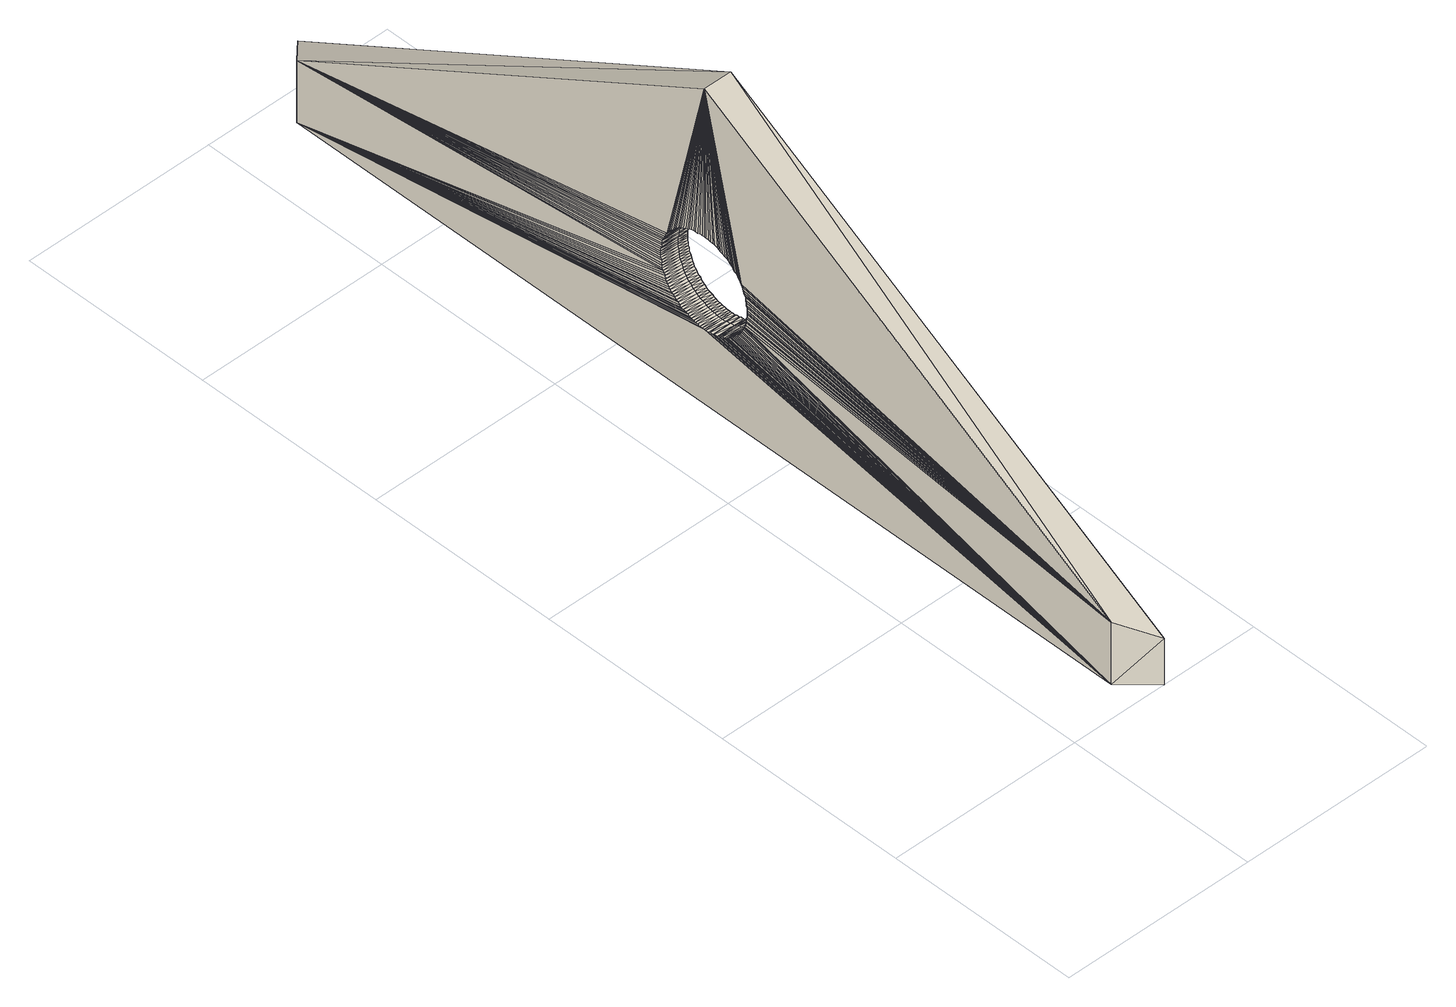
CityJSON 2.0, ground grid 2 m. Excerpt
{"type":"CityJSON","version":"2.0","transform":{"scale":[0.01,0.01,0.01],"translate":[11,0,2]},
"CityObjects":{
"building1":{"type":"Building","attributes":{"info":{"id":67828,"type":"IfcWallStandardCase","GlobalId":"3VCarUKgH1buLo22Ozxe6J","OwnerHistory":"#12","Name":"Wand-Ext-OG-3","ObjectPlacement":"#67727","Representation":"#67823","Tag":"5D0903EC-02FE-4DE0-98-05-1D4D15974A41"},"psets":{"Pset_WallCommon":{"ThermalTransmittance":{"id":68417,"class":"IfcPropertySingleValue","value":0.4,"value_type":"IfcThermalTransmittanceMeasure"},"id":68418},"AC_Pset_Name":{"Name":{"id":68425,"class":"IfcPropertySingleValue","value":"Wand-Ext-OG-3","value_type":"IfcLabel"},"id":68426},"ArchiCADProperties":{"Komplette Element-ID":{"id":68432,"class":"IfcPropertySingleValue","value":"Wand-Ext-OG-3","value_type":"IfcLabel"},"Kompakte Element-ID":{"id":68433,"class":"IfcPropertySingleValue","value":"Wand-Ext-OG-3","value_type":"IfcLabel"},"Name des Sachmerkmal-Objekts":{"id":68434,"class":"IfcPropertySingleValue","value_type":"IfcLabel"},"Ursprungsgeschoss":{"id":68435,"class":"IfcPropertySingleValue","value":"Dachgeschoss","value_type":"IfcLabel"},"Raumname":{"id":68436,"class":"IfcPropertySingleValue","value":"Galerie","value_type":"IfcLabel"},"Raumnummer":{"id":68437,"class":"IfcPropertySingleValue","value":"7","value_type":"IfcLabel"},"Ebene":{"id":68438,"class":"IfcPropertySingleValue","value":"Außenwände","value_type":"IfcLabel"},"Typ":{"id":68439,"class":"IfcPropertySingleValue","value":"Wand","value_type":"IfcLabel"},"Geschützt":{"id":68440,"class":"IfcPropertySingleValue","value":false,"value_type":"IfcBoolean"},"Baustoff / Mehrschichtiger Aufbau / Profil / Schraffur":{"id":68441,"class":"IfcPropertySingleValue","value":"Leichtbeton 102890359","value_type":"IfcLabel"},"Etikettentext":{"id":68442,"class":"IfcPropertySingleValue","value_type":"IfcLabel"},"Eindeutige ID":{"id":68443,"class":"IfcPropertySingleValue","value_type":"IfcLabel"},"Verknüpfte Änderungen":{"id":68444,"class":"IfcPropertySingleValue","value_type":"IfcLabel"},"Tragende Funktion":{"id":68445,"class":"IfcPropertySingleValue","value":"Nicht definiert","value_type":"IfcLabel"},"Lage":{"id":68446,"class":"IfcPropertySingleValue","value":"Nicht definiert","value_type":"IfcLabel"},"Element-Klassifizierung":{"id":68447,"class":"IfcPropertySingleValue","value":"Wand","value_type":"IfcLabel"},"Umbau-Status":{"id":68448,"class":"IfcPropertySingleValue","value":"Bestand","value_type":"IfcLabel"},"Anzeigen auf Umbau-Filter":{"id":68449,"class":"IfcPropertySingleValue","value":"Alle relevanten Filter","value_type":"IfcLabel"},"Struktur - Typ":{"id":68450,"class":"IfcPropertySingleValue","value":"Einfach","value_type":"IfcLabel"},"ARCHICAD IFC ID":{"id":68451,"class":"IfcPropertySingleValue","value":"3VCarUKgH1buLo22Ozxe6J","value_type":"IfcLabel"},"Externe IFC ID":{"id":68452,"class":"IfcPropertySingleValue","value_type":"IfcLabel"},"Baustoff/Mehrschicht/Profil":{"id":68453,"class":"IfcPropertySingleValue","value":"Leichtbeton 102890359","value_type":"IfcLabel"},"Außenseite Oberfläche":{"id":68454,"class":"IfcPropertySingleValue","value":"Anstrich","value_type":"IfcLabel"},"Innenseite Oberfläche":{"id":68455,"class":"IfcPropertySingleValue","value":"Anstrich","value_type":"IfcLabel"},"Oberfläche Kante":{"id":68456,"class":"IfcPropertySingleValue","value":"Anstrich","value_type":"IfcLabel"},"Äußerer Neigungswinkel":{"id":68457,"class":"IfcPropertySingleValue","value":90,"value_type":"IfcPlaneAngleMeasure"},"Innerer Neigungswinkel":{"id":68458,"class":"IfcPropertySingleValue","value":90,"value_type":"IfcPlaneAngleMeasure"},"Wand Neigungstyp":{"id":68459,"class":"IfcPropertySingleValue","value":"gerade","value_type":"IfcLabel"},"Lage der Referenzlinie":{"id":68460,"class":"IfcPropertySingleValue","value":"Außen","value_type":"IfcLabel"},"Geschoss für Oberkantenverknüpfung":{"id":68461,"class":"IfcPropertySingleValue","value":"Nicht verknüpft","value_type":"IfcLabel"},"Geometriemethode":{"id":68462,"class":"IfcPropertySingleValue","value":"Uni","value_type":"IfcLabel"},"id":68463},"BaseQuantities":{"Length":{"id":68499,"class":"IfcQuantityLength","value":9.7},"Height":{"id":68500,"class":"IfcQuantityLength","value":3.39},"Width":{"id":68501,"class":"IfcQuantityLength","value":0.3},"GrossFootprintArea":{"id":68502,"class":"IfcQuantityArea","value":2.91},"NetFootprintArea":{"id":68503,"class":"IfcQuantityArea","value":2.91},"GrossSideArea":{"id":68504,"class":"IfcQuantityArea","value":19.26},"NetSideArea":{"id":68505,"class":"IfcQuantityArea","value":18.47},"GrossVolume":{"id":68506,"class":"IfcQuantityVolume","value":5.78},"NetVolume":{"id":68507,"class":"IfcQuantityVolume","value":5.54},"id":68508},"ArchiCADQuantities":{"Höhenangabe zum Projekt-Nullpunkt":{"id":68513,"class":"IfcQuantityLength","value":2.7},"Höhe zu Geschoss":{"id":68514,"class":"IfcQuantityLength","value":0},"Höhe":{"id":68515,"class":"IfcQuantityLength","value":3.5},"Oberflächenbereich":{"id":68516,"class":"IfcQuantityArea","value":18.65},"Netto-Volumen":{"id":68517,"class":"IfcQuantityVolume","value":5.54},"Fläche":{"id":68518,"class":"IfcQuantityArea","value":2.91},"Dicke":{"id":68519,"class":"IfcQuantityLength","value":0.3},"Wandlänge an der Außenseite":{"id":68520,"class":"IfcQuantityLength","value":10},"Wandlänge an der Innenseite":{"id":68521,"class":"IfcQuantityLength","value":9.4},"Netto-Oberflächenbereich an der Außenseite":{"id":68522,"class":"IfcQuantityArea","value":18.65},"Netto-Oberflächenbereich an der Innenseite":{"id":68523,"class":"IfcQuantityArea","value":18.3},"Netto-Oberflächenbereich an den Kanten":{"id":68524,"class":"IfcQuantityArea","value":6.77},"Konditionales Volumen":{"id":68525,"class":"IfcQuantityVolume","value":5.78},"Anzahl der Türen":{"id":68526,"class":"IfcQuantityCount","value":0},"Anzahl der Fenster":{"id":68527,"class":"IfcQuantityCount","value":1},"Anzahl der Durchbrüche (Anzahl der leeren Öffnungen)":{"id":68528,"class":"IfcQuantityCount","value":0},"Anzahl der Stützen":{"id":68529,"class":"IfcQuantityCount","value":0},"Kombinierte Breite der Türen":{"id":68530,"class":"IfcQuantityLength","value":0},"Kombinierte Breite der Fenster":{"id":68531,"class":"IfcQuantityLength","value":1},"Wandstärke am Ende":{"id":68532,"class":"IfcQuantityLength","value":0.3},"Minimale Höhe der Wand":{"id":68533,"class":"IfcQuantityLength","value":0.5},"Maximale Höhe der Wand":{"id":68534,"class":"IfcQuantityLength","value":3.39},"Länge der Wand in der Achse":{"id":68535,"class":"IfcQuantityLength","value":9.7},"Fläche der Wand":{"id":68536,"class":"IfcQuantityArea","value":2.91},"Umfang der Wand":{"id":68537,"class":"IfcQuantityLength","value":20.25},"Brutto-Wandoberflächenbereich an der Innenseite":{"id":68538,"class":"IfcQuantityArea","value":19.08},"Brutto-Wandoberflächenbereich an der Außenseite":{"id":68539,"class":"IfcQuantityArea","value":19.43},"Brutto-Volumen der Wand ":{"id":68540,"class":"IfcQuantityVolume","value":5.78},"Analytische Oberfläche der Öffnungen an der Innenseite":{"id":68541,"class":"IfcQuantityArea","value":0.785},"Analytische Oberfläche der Öffnungen an der Außenseite":{"id":68542,"class":"IfcQuantityArea","value":0.785},"Analytisches Volumen der Öffnungen in der Wand":{"id":68543,"class":"IfcQuantityVolume","value":0.236},"Wand-Schichtdicke an der Außenseite":{"id":68544,"class":"IfcQuantityLength","value":0},"Wand-Schichtdicke an der Innenseite":{"id":68545,"class":"IfcQuantityLength","value":0},"Dämmungsschichtdicke":{"id":68546,"class":"IfcQuantityLength","value":0},"Luftschichtdicke":{"id":68547,"class":"IfcQuantityLength","value":0},"Minimale Höhe der Wandschicht an der Außenseite":{"id":68548,"class":"IfcQuantityLength","value":0},"Maximale Höhe der Wandschicht an der Außenseite":{"id":68549,"class":"IfcQuantityLength","value":0},"Minimale Höhe der Wandschicht an der Innenseite":{"id":68550,"class":"IfcQuantityLength","value":0},"Maximale Höhe der Wandschicht an der Innenseite":{"id":68551,"class":"IfcQuantityLength","value":0},"Konditionale Länge an der Außenseite":{"id":68552,"class":"IfcQuantityLength","value":10},"Konditionale Länge an der Innenseite":{"id":68553,"class":"IfcQuantityLength","value":9.4},"Konditionaler Oberflächenbereich an der Außenseite":{"id":68554,"class":"IfcQuantityArea","value":19.43},"Konditionaler Oberflächenbereich an der Innenseite":{"id":68555,"class":"IfcQuantityArea","value":19.08},"Wand-Schichtvolumen an der Außenseite":{"id":68556,"class":"IfcQuantityVolume","value":0},"Wand-Schichtvolumen an der Innenseite":{"id":68557,"class":"IfcQuantityVolume","value":0},"Konditionales Schichtvolumen an der Außenseite":{"id":68558,"class":"IfcQuantityVolume","value":0},"Konditionales Wand-Schichtvolumen an der Innenseite":{"id":68559,"class":"IfcQuantityVolume","value":0},"Länge der Referenzlinie":{"id":68560,"class":"IfcQuantityLength","value":10},"Abstand zu Ursprungsgeschoss":{"id":68561,"class":"IfcQuantityLength","value":0},"Abstand Oberkante":{"id":68562,"class":"IfcQuantityLength","value":0},"Durchschnittliche Länge":{"id":68563,"class":"IfcQuantityLength","value":9.7},"Oberflächenbereich der Fenster in der Wand":{"id":68564,"class":"IfcQuantityArea","value":1},"Oberflächenbereich der Türen in der Wand":{"id":68565,"class":"IfcQuantityArea","value":0},"Oberflächenbereich der leeren Öffnungen in der Wand":{"id":68566,"class":"IfcQuantityArea","value":0},"Volumen der Stützen":{"id":68567,"class":"IfcQuantityVolume","value":0},"id":68568}}},"geometry":[{"type":"MultiSurface","lod":"2","boundaries":[[[0,1,2]],[[1,0,3]],[[3,0,4]],[[0,2,5]],[[0,5,6]],[[4,0,7]],[[0,6,8]],[[7,0,9]],[[0,10,11]],[[9,0,11]],[[0,8,12]],[[0,12,13]],[[11,10,14]],[[14,10,15]],[[0,13,16]],[[0,16,17]],[[15,10,18]],[[18,10,19]],[[0,17,20]],[[19,10,21]],[[0,20,22]],[[0,22,23]],[[21,10,24]],[[0,23,25]],[[24,10,26]],[[26,10,27]],[[0,25,28]],[[27,10,29]],[[0,28,30]],[[29,10,31]],[[0,30,32]],[[0,32,33]],[[31,10,34]],[[0,33,35]],[[34,10,36]],[[0,35,37]],[[36,10,38]],[[0,37,39]],[[38,10,40]],[[40,10,41]],[[0,39,42]],[[0,42,43]],[[41,10,44]],[[0,43,45]],[[44,10,46]],[[0,45,47]],[[10,48,49]],[[46,10,49]],[[0,47,50]],[[49,48,51]],[[51,48,52]],[[0,50,53]],[[0,53,54]],[[52,48,55]],[[0,54,56]],[[55,48,57]],[[0,56,58]],[[57,48,59]],[[59,48,60]],[[0,58,61]],[[60,48,62]],[[0,61,63]],[[0,63,64]],[[62,48,65]],[[0,64,66]],[[65,48,67]],[[0,66,68]],[[67,48,69]],[[0,68,70]],[[69,48,71]],[[0,70,72]],[[71,48,73]],[[0,72,74]],[[73,48,75]],[[0,74,76]],[[75,48,77]],[[77,48,78]],[[78,48,79]],[[79,48,80]],[[80,48,81]],[[81,48,82]],[[83,84,85]],[[86,83,85]],[[87,86,85]],[[88,87,85]],[[89,88,85]],[[90,89,85]],[[91,90,85]],[[92,91,85]],[[93,92,85]],[[94,93,85]],[[95,94,85]],[[96,95,85]],[[97,96,85]],[[98,97,85]],[[99,98,85]],[[100,99,85]],[[101,100,85]],[[76,101,85]],[[0,76,85]],[[102,103,104]],[[105,102,104]],[[106,105,104]],[[107,106,104]],[[108,107,104]],[[109,108,104]],[[85,84,104]],[[110,109,104]],[[111,110,104]],[[112,111,104]],[[113,112,104]],[[114,113,104]],[[115,114,104]],[[116,115,104]],[[117,116,104]],[[118,117,104]],[[119,118,104]],[[120,119,104]],[[121,120,104]],[[84,121,104]],[[122,48,104]],[[123,48,122]],[[124,48,123]],[[125,48,124]],[[126,48,125]],[[127,48,126]],[[82,48,127]],[[128,122,104]],[[129,128,104]],[[130,129,104]],[[131,130,104]],[[132,131,104]],[[103,132,104]],[[104,133,134]],[[48,133,104]],[[135,133,48]],[[10,135,48]],[[136,85,104]],[[136,104,134]],[[0,137,10]],[[10,137,135]],[[0,85,137]],[[85,136,137]],[[138,139,31]],[[138,31,34]],[[139,140,29]],[[139,29,31]],[[140,141,27]],[[140,27,29]],[[141,142,26]],[[141,26,27]],[[142,143,24]],[[142,24,26]],[[143,144,21]],[[143,21,24]],[[144,145,19]],[[144,19,21]],[[145,146,18]],[[145,18,19]],[[146,147,15]],[[146,15,18]],[[147,148,14]],[[147,14,15]],[[148,149,11]],[[148,11,14]],[[149,150,9]],[[149,9,11]],[[150,151,7]],[[150,7,9]],[[151,152,4]],[[151,4,7]],[[152,153,3]],[[152,3,4]],[[153,154,1]],[[153,1,3]],[[154,155,2]],[[154,2,1]],[[155,156,5]],[[155,5,2]],[[156,157,6]],[[156,6,5]],[[157,158,8]],[[157,8,6]],[[158,159,12]],[[158,12,8]],[[159,160,13]],[[159,13,12]],[[160,161,16]],[[160,16,13]],[[161,162,17]],[[161,17,16]],[[162,163,20]],[[162,20,17]],[[163,164,22]],[[163,22,20]],[[164,165,23]],[[164,23,22]],[[165,166,25]],[[165,25,23]],[[166,167,28]],[[166,28,25]],[[167,168,30]],[[167,30,28]],[[168,169,32]],[[168,32,30]],[[169,170,33]],[[169,33,32]],[[170,171,35]],[[170,35,33]],[[171,172,37]],[[171,37,35]],[[172,173,39]],[[172,39,37]],[[173,174,42]],[[173,42,39]],[[174,175,43]],[[174,43,42]],[[175,176,45]],[[175,45,43]],[[176,177,47]],[[176,47,45]],[[177,178,50]],[[177,50,47]],[[178,179,53]],[[178,53,50]],[[179,180,54]],[[179,54,53]],[[180,181,56]],[[180,56,54]],[[181,182,58]],[[181,58,56]],[[182,183,61]],[[182,61,58]],[[183,184,63]],[[183,63,61]],[[184,185,64]],[[184,64,63]],[[185,186,66]],[[185,66,64]],[[186,187,68]],[[186,68,66]],[[187,188,70]],[[187,70,68]],[[188,189,72]],[[188,72,70]],[[189,190,74]],[[189,74,72]],[[190,191,76]],[[190,76,74]],[[191,192,101]],[[191,101,76]],[[192,193,100]],[[192,100,101]],[[193,194,99]],[[193,99,100]],[[194,195,98]],[[194,98,99]],[[195,196,97]],[[195,97,98]],[[196,197,96]],[[196,96,97]],[[197,198,95]],[[197,95,96]],[[198,199,94]],[[198,94,95]],[[199,200,93]],[[199,93,94]],[[200,201,92]],[[200,92,93]],[[201,202,91]],[[201,91,92]],[[202,203,90]],[[202,90,91]],[[203,204,89]],[[203,89,90]],[[204,205,88]],[[204,88,89]],[[205,206,87]],[[205,87,88]],[[206,207,86]],[[206,86,87]],[[207,208,83]],[[207,83,86]],[[208,209,84]],[[208,84,83]],[[209,210,121]],[[209,121,84]],[[210,211,120]],[[210,120,121]],[[211,212,119]],[[211,119,120]],[[212,213,118]],[[212,118,119]],[[213,214,117]],[[213,117,118]],[[214,215,116]],[[214,116,117]],[[215,216,115]],[[215,115,116]],[[216,217,114]],[[216,114,115]],[[217,218,113]],[[217,113,114]],[[218,219,112]],[[218,112,113]],[[219,220,111]],[[219,111,112]],[[220,221,110]],[[220,110,111]],[[221,222,109]],[[221,109,110]],[[222,223,108]],[[222,108,109]],[[223,224,107]],[[223,107,108]],[[224,225,106]],[[224,106,107]],[[225,226,105]],[[225,105,106]],[[226,227,102]],[[226,102,105]],[[227,228,103]],[[227,103,102]],[[228,229,132]],[[228,132,103]],[[229,230,131]],[[229,131,132]],[[230,231,130]],[[230,130,131]],[[231,232,129]],[[231,129,130]],[[232,233,128]],[[232,128,129]],[[233,234,122]],[[233,122,128]],[[234,235,123]],[[234,123,122]],[[235,236,124]],[[235,124,123]],[[236,237,125]],[[236,125,124]],[[237,238,126]],[[237,126,125]],[[238,239,127]],[[238,127,126]],[[239,240,82]],[[239,82,127]],[[240,241,81]],[[240,81,82]],[[241,242,80]],[[241,80,81]],[[242,243,79]],[[242,79,80]],[[243,244,78]],[[243,78,79]],[[244,245,77]],[[244,77,78]],[[245,246,75]],[[245,75,77]],[[246,247,73]],[[246,73,75]],[[247,248,71]],[[247,71,73]],[[248,249,69]],[[248,69,71]],[[249,250,67]],[[249,67,69]],[[250,251,65]],[[250,65,67]],[[251,252,62]],[[251,62,65]],[[252,253,60]],[[252,60,62]],[[253,254,59]],[[253,59,60]],[[254,255,57]],[[254,57,59]],[[255,256,55]],[[255,55,57]],[[256,257,52]],[[256,52,55]],[[257,258,51]],[[257,51,52]],[[258,259,49]],[[258,49,51]],[[259,260,46]],[[259,46,49]],[[260,261,44]],[[260,44,46]],[[261,262,41]],[[261,41,44]],[[262,263,40]],[[262,40,41]],[[263,264,38]],[[263,38,40]],[[264,265,36]],[[264,36,38]],[[265,138,34]],[[265,34,36]],[[266,137,267]],[[137,266,268]],[[137,268,269]],[[267,137,270]],[[270,137,271]],[[137,269,272]],[[271,137,273]],[[137,272,274]],[[137,136,275]],[[273,137,275]],[[137,274,276]],[[137,276,277]],[[275,136,278]],[[278,136,279]],[[137,277,280]],[[137,280,281]],[[279,136,282]],[[282,136,283]],[[137,281,284]],[[137,284,285]],[[283,136,286]],[[286,136,287]],[[137,285,288]],[[137,288,289]],[[287,136,290]],[[290,136,291]],[[137,289,292]],[[291,136,293]],[[137,292,294]],[[293,136,295]],[[137,294,296]],[[137,296,297]],[[295,136,298]],[[137,297,299]],[[298,136,300]],[[137,299,301]],[[300,136,302]],[[137,301,303]],[[302,136,304]],[[304,136,305]],[[137,303,306]],[[305,136,307]],[[137,306,308]],[[137,308,309]],[[307,136,310]],[[310,136,311]],[[137,309,312]],[[136,134,313]],[[311,136,313]],[[137,312,314]],[[313,134,315]],[[137,314,316]],[[315,134,317]],[[137,316,318]],[[317,134,319]],[[137,318,320]],[[137,320,321]],[[319,134,322]],[[322,134,323]],[[137,321,324]],[[323,134,325]],[[137,324,326]],[[325,134,327]],[[137,326,328]],[[327,134,329]],[[137,328,330]],[[329,134,331]],[[137,330,332]],[[137,332,333]],[[331,134,334]],[[137,333,335]],[[334,134,336]],[[137,335,337]],[[336,134,338]],[[137,337,339]],[[338,134,340]],[[340,134,341]],[[341,134,342]],[[342,134,343]],[[343,134,344]],[[344,134,345]],[[346,347,135]],[[348,346,135]],[[349,348,135]],[[350,349,135]],[[351,350,135]],[[352,351,135]],[[353,352,135]],[[354,353,135]],[[355,354,135]],[[356,355,135]],[[357,356,135]],[[339,357,135]],[[358,359,135]],[[360,358,135]],[[361,360,135]],[[362,361,135]],[[363,362,135]],[[364,363,135]],[[347,364,135]],[[137,339,135]],[[135,359,133]],[[365,366,133]],[[367,365,133]],[[368,367,133]],[[369,368,133]],[[370,369,133]],[[371,370,133]],[[372,371,133]],[[373,372,133]],[[374,373,133]],[[375,374,133]],[[376,375,133]],[[377,376,133]],[[378,377,133]],[[379,378,133]],[[380,379,133]],[[381,380,133]],[[382,381,133]],[[359,382,133]],[[383,134,133]],[[384,134,383]],[[385,134,384]],[[386,134,385]],[[387,134,386]],[[388,134,387]],[[345,134,388]],[[389,383,133]],[[390,389,133]],[[391,390,133]],[[392,391,133]],[[393,392,133]],[[366,393,133]],[[139,138,346]],[[139,346,348]],[[140,139,348]],[[140,348,349]],[[141,140,349]],[[141,349,350]],[[142,141,350]],[[142,350,351]],[[143,142,351]],[[143,351,352]],[[144,143,352]],[[144,352,353]],[[145,144,353]],[[145,353,354]],[[146,145,354]],[[146,354,355]],[[147,146,355]],[[147,355,356]],[[148,147,356]],[[148,356,357]],[[149,148,357]],[[149,357,339]],[[150,149,339]],[[150,339,337]],[[151,150,337]],[[151,337,335]],[[152,151,335]],[[152,335,333]],[[153,152,333]],[[153,333,332]],[[154,153,332]],[[154,332,330]],[[155,154,330]],[[155,330,328]],[[156,155,328]],[[156,328,326]],[[157,156,326]],[[157,326,324]],[[158,157,324]],[[158,324,321]],[[159,158,321]],[[159,321,320]],[[160,159,320]],[[160,320,318]],[[161,160,318]],[[161,318,316]],[[162,161,316]],[[162,316,314]],[[163,162,314]],[[163,314,312]],[[164,163,312]],[[164,312,309]],[[165,164,309]],[[165,309,308]],[[166,165,308]],[[166,308,306]],[[167,166,306]],[[167,306,303]],[[168,167,303]],[[168,303,301]],[[169,168,301]],[[169,301,299]],[[170,169,299]],[[170,299,297]],[[171,170,297]],[[171,297,296]],[[172,171,296]],[[172,296,294]],[[173,172,294]],[[173,294,292]],[[174,173,292]],[[174,292,289]],[[175,174,289]],[[175,289,288]],[[176,175,288]],[[176,288,285]],[[177,176,285]],[[177,285,284]],[[178,177,284]],[[178,284,281]],[[179,178,281]],[[179,281,280]],[[180,179,280]],[[180,280,277]],[[181,180,277]],[[181,277,276]],[[182,181,276]],[[182,276,274]],[[183,182,274]],[[183,274,272]],[[184,183,272]],[[184,272,269]],[[185,184,269]],[[185,269,268]],[[186,185,268]],[[186,268,266]],[[187,186,266]],[[187,266,267]],[[188,187,267]],[[188,267,270]],[[189,188,270]],[[189,270,271]],[[190,189,271]],[[190,271,273]],[[191,190,273]],[[191,273,275]],[[192,191,275]],[[192,275,278]],[[193,192,278]],[[193,278,279]],[[194,193,279]],[[194,279,282]],[[195,194,282]],[[195,282,283]],[[196,195,283]],[[196,283,286]],[[197,196,286]],[[197,286,287]],[[198,197,287]],[[198,287,290]],[[199,198,290]],[[199,290,291]],[[200,199,291]],[[200,291,293]],[[201,200,293]],[[201,293,295]],[[202,201,295]],[[202,295,298]],[[203,202,298]],[[203,298,300]],[[204,203,300]],[[204,300,302]],[[205,204,302]],[[205,302,304]],[[206,205,304]],[[206,304,305]],[[207,206,305]],[[207,305,307]],[[208,207,307]],[[208,307,310]],[[209,208,310]],[[209,310,311]],[[210,209,311]],[[210,311,313]],[[211,210,313]],[[211,313,315]],[[212,211,315]],[[212,315,317]],[[213,212,317]],[[213,317,319]],[[214,213,319]],[[214,319,322]],[[215,214,322]],[[215,322,323]],[[216,215,323]],[[216,323,325]],[[217,216,325]],[[217,325,327]],[[218,217,327]],[[218,327,329]],[[219,218,329]],[[219,329,331]],[[220,219,331]],[[220,331,334]],[[221,220,334]],[[221,334,336]],[[222,221,336]],[[222,336,338]],[[223,222,338]],[[223,338,340]],[[224,223,340]],[[224,340,341]],[[225,224,341]],[[225,341,342]],[[226,225,342]],[[226,342,343]],[[227,226,343]],[[227,343,344]],[[228,227,344]],[[228,344,345]],[[229,228,345]],[[229,345,388]],[[230,229,388]],[[230,388,387]],[[231,230,387]],[[231,387,386]],[[232,231,386]],[[232,386,385]],[[233,232,385]],[[233,385,384]],[[234,233,384]],[[234,384,383]],[[235,234,383]],[[235,383,389]],[[236,235,389]],[[236,389,390]],[[237,236,390]],[[237,390,391]],[[238,237,391]],[[238,391,392]],[[239,238,392]],[[239,392,393]],[[240,239,393]],[[240,393,366]],[[241,240,366]],[[241,366,365]],[[242,241,365]],[[242,365,367]],[[243,242,367]],[[243,367,368]],[[244,243,368]],[[244,368,369]],[[245,244,369]],[[245,369,370]],[[246,245,370]],[[246,370,371]],[[247,246,371]],[[247,371,372]],[[248,247,372]],[[248,372,373]],[[249,248,373]],[[249,373,374]],[[250,249,374]],[[250,374,375]],[[251,250,375]],[[251,375,376]],[[252,251,376]],[[252,376,377]],[[253,252,377]],[[253,377,378]],[[254,253,378]],[[254,378,379]],[[255,254,379]],[[255,379,380]],[[256,255,380]],[[256,380,381]],[[257,256,381]],[[257,381,382]],[[258,257,382]],[[258,382,359]],[[259,258,359]],[[259,359,358]],[[260,259,358]],[[260,358,360]],[[261,260,360]],[[261,360,361]],[[262,261,361]],[[262,361,362]],[[263,262,362]],[[263,362,363]],[[264,263,363]],[[264,363,364]],[[265,264,364]],[[265,364,347]],[[138,265,347]],[[138,347,346]]]}]}
},
"vertices":[
[70,500,409],[70,535,235],[70,534,237],[70,537,234],[70,539,232],[70,532,239],[70,530,240],[70,540,230],[70,528,242],[70,542,228],[70,970,137],[70,543,226],[70,526,243],[70,524,244],[70,544,224],[70,545,221],[70,521,245],[70,519,246],[70,546,219],[70,547,217],[70,517,247],[70,548,215],[70,515,248],[70,512,249],[70,548,212],[70,510,249],[70,549,210],[70,549,207],[70,507,249],[70,550,205],[70,505,250],[70,550,202],[70,502,250],[70,500,250],[70,550,200],[70,498,250],[70,550,198],[70,495,250],[70,550,195],[70,493,249],[70,549,193],[70,549,190],[70,490,249],[70,488,249],[70,548,188],[70,485,248],[70,548,185],[70,483,247],[70,970,70],[70,547,183],[70,481,246],[70,546,181],[70,545,179],[70,479,245],[70,476,244],[70,544,176],[70,474,243],[70,543,174],[70,472,242],[70,542,172],[70,540,170],[70,470,240],[70,539,168],[70,468,239],[70,466,237],[70,537,166],[70,465,235],[70,535,165],[70,463,234],[70,534,163],[70,461,232],[70,532,161],[70,460,230],[70,530,160],[70,458,228],[70,528,158],[70,457,226],[70,526,157],[70,524,156],[70,521,155],[70,519,154],[70,517,153],[70,515,152],[70,452,185],[70,453,183],[70,30,137],[70,452,188],[70,451,190],[70,451,193],[70,450,195],[70,450,198],[70,450,200],[70,450,202],[70,450,205],[70,451,207],[70,451,210],[70,452,212],[70,452,215],[70,453,217],[70,454,219],[70,455,221],[70,456,224],[70,483,153],[70,485,152],[70,30,70],[70,481,154],[70,479,155],[70,476,156],[70,474,157],[70,472,158],[70,470,160],[70,468,161],[70,466,163],[70,465,165],[70,463,166],[70,461,168],[70,460,170],[70,458,172],[70,457,174],[70,456,176],[70,455,179],[70,454,181],[70,500,150],[70,502,150],[70,505,150],[70,507,151],[70,510,151],[70,512,152],[70,498,150],[70,495,150],[70,493,151],[70,490,151],[70,488,152],[100,1000,70],[100,0,70],[100,1000,120],[100,0,120],[100,500,409],[89,550,200],[89,550,202],[89,550,205],[89,549,207],[89,549,210],[89,548,212],[89,548,215],[89,547,217],[89,546,219],[89,545,221],[89,544,224],[89,543,226],[89,542,228],[89,540,230],[89,539,232],[89,537,234],[89,535,235],[89,534,237],[89,532,239],[89,530,240],[89,528,242],[89,526,243],[89,524,244],[89,521,245],[89,519,246],[89,517,247],[89,515,248],[89,512,249],[89,510,249],[89,507,249],[89,505,250],[89,502,250],[89,500,250],[89,498,250],[89,495,250],[89,493,249],[89,490,249],[89,488,249],[89,485,248],[89,483,247],[89,481,246],[89,479,245],[89,476,244],[89,474,243],[89,472,242],[89,470,240],[89,468,239],[89,466,237],[89,465,235],[89,463,234],[89,461,232],[89,460,230],[89,458,228],[89,457,226],[89,456,224],[89,455,221],[89,454,219],[89,453,217],[89,452,215],[89,452,212],[89,451,210],[89,451,207],[89,450,205],[89,450,202],[89,450,200],[89,450,198],[89,450,195],[89,451,193],[89,451,190],[89,452,188],[89,452,185],[89,453,183],[89,454,181],[89,455,179],[89,456,176],[89,457,174],[89,458,172],[89,460,170],[89,461,168],[89,463,166],[89,465,165],[89,466,163],[89,468,161],[89,470,160],[89,472,158],[89,474,157],[89,476,156],[89,479,155],[89,481,154],[89,483,153],[89,485,152],[89,488,152],[89,490,151],[89,493,151],[89,495,150],[89,498,150],[89,500,150],[89,502,150],[89,505,150],[89,507,151],[89,510,151],[89,512,152],[89,515,152],[89,517,153],[89,519,154],[89,521,155],[89,524,156],[89,526,157],[89,528,158],[89,530,160],[89,532,161],[89,534,163],[89,535,165],[89,537,166],[89,539,168],[89,540,170],[89,542,172],[89,543,174],[89,544,176],[89,545,179],[89,546,181],[89,547,183],[89,548,185],[89,548,188],[89,549,190],[89,549,193],[89,550,195],[89,550,198],[100,465,235],[100,463,234],[100,466,237],[100,468,239],[100,461,232],[100,460,230],[100,470,240],[100,458,228],[100,472,242],[100,457,226],[100,474,243],[100,476,244],[100,456,224],[100,455,221],[100,479,245],[100,481,246],[100,454,219],[100,453,217],[100,483,247],[100,485,248],[100,452,215],[100,452,212],[100,488,249],[100,490,249],[100,451,210],[100,451,207],[100,493,249],[100,450,205],[100,495,250],[100,450,202],[100,498,250],[100,500,250],[100,450,200],[100,502,250],[100,450,198],[100,505,250],[100,450,195],[100,507,249],[100,451,193],[100,451,190],[100,510,249],[100,452,188],[100,512,249],[100,515,248],[100,452,185],[100,453,183],[100,517,247],[100,454,181],[100,519,246],[100,455,179],[100,521,245],[100,456,176],[100,524,244],[100,457,174],[100,526,243],[100,528,242],[100,458,172],[100,460,170],[100,530,240],[100,461,168],[100,532,239],[100,463,166],[100,534,237],[100,465,165],[100,535,235],[100,466,163],[100,537,234],[100,539,232],[100,468,161],[100,540,230],[100,470,160],[100,542,228],[100,472,158],[100,543,226],[100,474,157],[100,476,156],[100,479,155],[100,481,154],[100,483,153],[100,485,152],[100,550,200],[100,550,198],[100,550,202],[100,550,205],[100,549,207],[100,549,210],[100,548,212],[100,548,215],[100,547,217],[100,546,219],[100,545,221],[100,544,224],[100,547,183],[100,546,181],[100,548,185],[100,548,188],[100,549,190],[100,549,193],[100,550,195],[100,517,153],[100,515,152],[100,519,154],[100,521,155],[100,524,156],[100,526,157],[100,528,158],[100,530,160],[100,532,161],[100,534,163],[100,535,165],[100,537,166],[100,539,168],[100,540,170],[100,542,172],[100,543,174],[100,544,176],[100,545,179],[100,500,150],[100,498,150],[100,495,150],[100,493,151],[100,490,151],[100,488,152],[100,502,150],[100,505,150],[100,507,151],[100,510,151],[100,512,152]
]}
